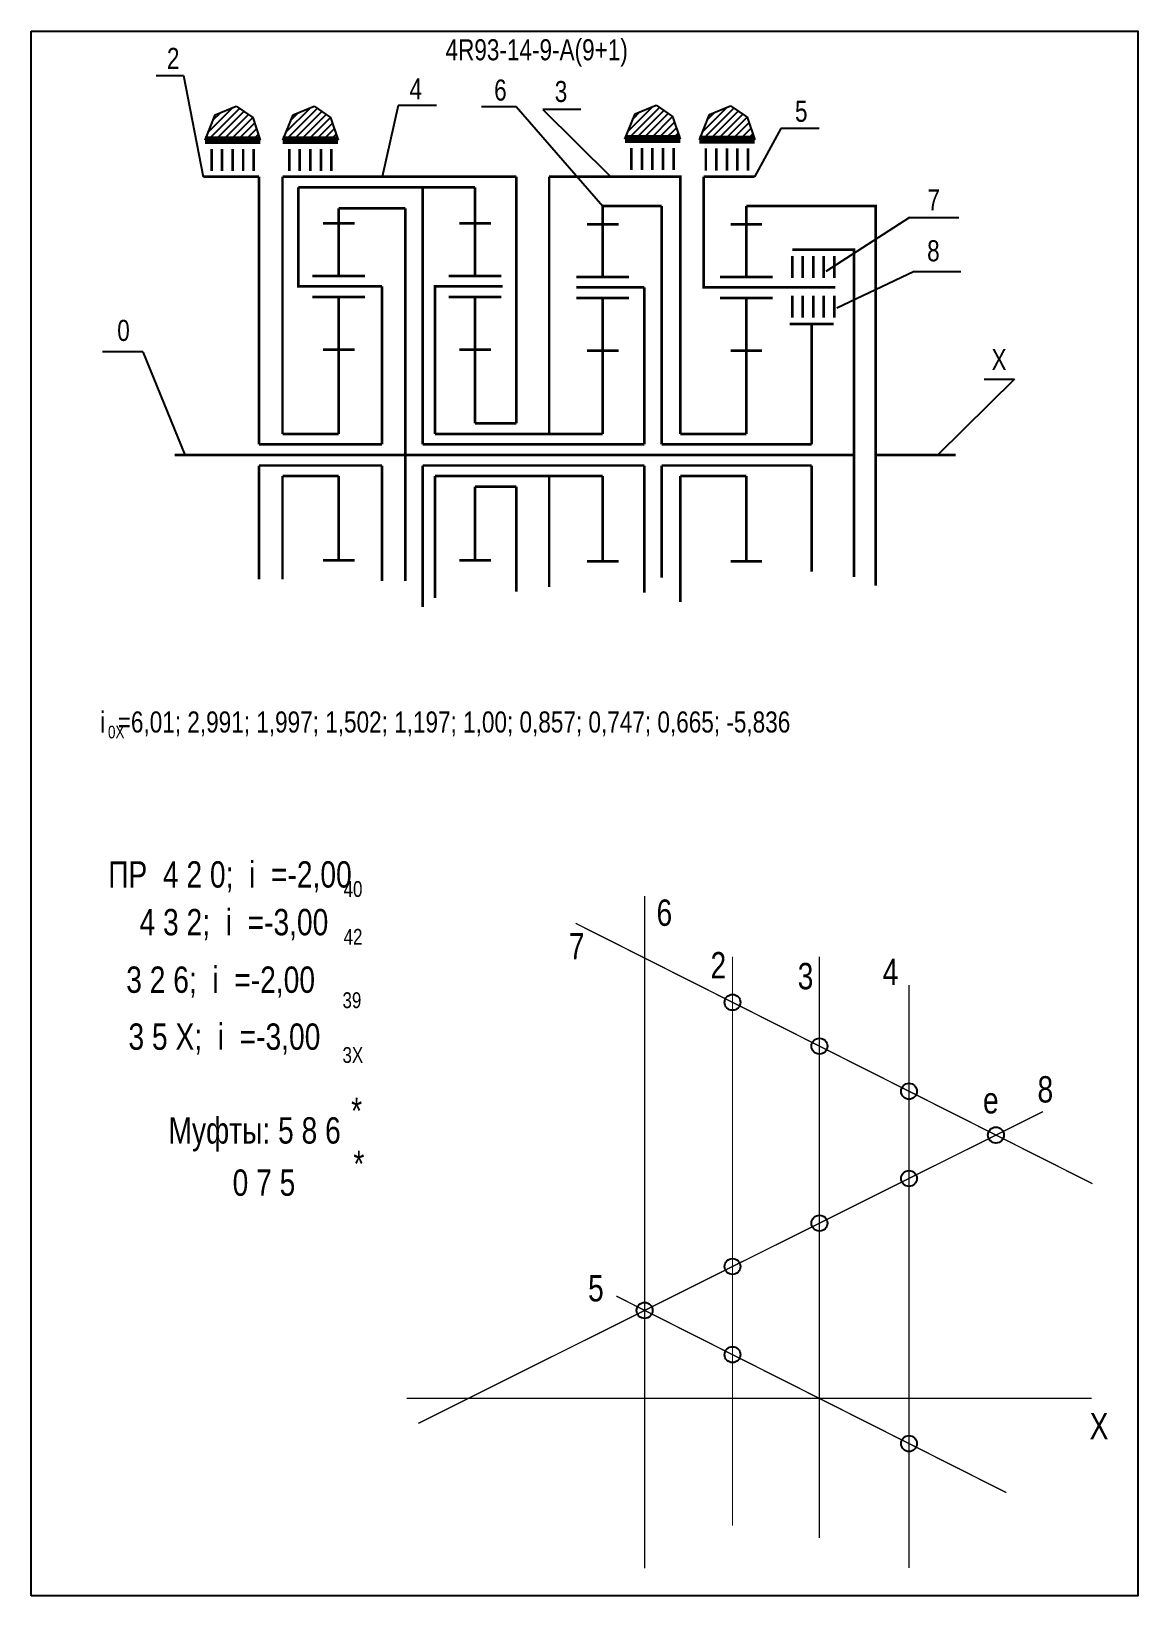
# Model space of a CAD drawing. Extents: x -352 to -142, y 153 to 450.
import ezdxf

# ---------------------------------------------------------------- set-up
doc = ezdxf.new("R2010")
doc.units = 0
doc.header["$LTSCALE"] = 15
doc.layers.get('DEFPOINTS').update_dxf_attribs({"linetype": 'CONTINUOUS'})
doc.layers.add('DIM', color=92, linetype='CONTINUOUS')
doc.layers.add('MAIN', color=5, linetype='CONTINUOUS')
doc.styles.add('AMK', font='amk.shx', dxfattribs={"width": 0.8})

msp = doc.modelspace()

# ---------------------------------------------------------------- hatches: boundary and pattern name
at = {"layer": 'DIM'}
h = msp.add_hatch(dxfattribs=at)
h.set_pattern_fill('_USER', color=0, angle=45, style=0, pattern_type=0)
h.set_pattern_definition([(45, (-67.2178, 3.5049), (-0.7071068, 0.7071068), [])])
h.paths.add_polyline_path([(-317.51, 434.02), (-319.46, 429.2), (-308.96, 429.2), (-310.41, 433.53), (-313.53, 435.64)])
h = msp.add_hatch(dxfattribs=at)
h.set_pattern_fill('_USER', color=0, angle=45, style=0, pattern_type=0)
h.set_pattern_definition([(45, (-52.4581, 3.5049), (-0.7071068, 0.7071068), [])])
h.paths.add_polyline_path([(-302.75, 434.02), (-304.7, 429.2), (-294.2, 429.2), (-295.65, 433.53), (-298.77, 435.64)])
h = msp.add_hatch(dxfattribs=at)
h.set_pattern_fill('_USER', color=0, angle=45, style=0, pattern_type=0)
h.set_pattern_definition([(45, (12.4749, 3.6967), (-0.7071068, 0.7071068), [])])
h.paths.add_polyline_path([(-237.82, 434.22), (-239.77, 429.4), (-229.27, 429.4), (-230.72, 433.72), (-233.83, 435.83)])
h = msp.add_hatch(dxfattribs=at)
h.set_pattern_fill('_USER', color=0, angle=45, style=0, pattern_type=0)
h.set_pattern_definition([(45, (26.611, 3.5721), (-0.7071068, 0.7071068), [])])
h.paths.add_polyline_path([(-223.68, 434.09), (-225.63, 429.27), (-215.13, 429.27), (-216.58, 433.59), (-219.7, 435.71)])

# ---------------------------------------------------------------- linework, layer by layer
at = {"layer": 'DEFPOINTS', "color": 1, "const_width": 0.25}
msp.add_lwpolyline([(-236.02, 158.07), (-236.02, 285.71)], dxfattribs=at)
at = {"layer": 'DEFPOINTS', "const_width": 0.25}
for points in [[(-151.02, 231.09), (-249.11, 280.52)], [(-219.34, 166.17), (-219.34, 274.21)], [(-202.84, 163.81), (-202.84, 274.17)], [(-185.84, 158.12), (-185.84, 268.81)], [(-278.96, 185.59), (-160.42, 244.77)], [(-167.35, 172.43), (-241.4, 209.75)], [(-281.16, 190.32), (-151.16, 190.32)]]:
    msp.add_lwpolyline(points, dxfattribs=at)
at = {"layer": 'DEFPOINTS'}
for centre in [(-219.34, 265.51), (-202.84, 257.2), (-185.84, 248.63), (-169.34, 240.32), (-185.84, 232.08), (-202.84, 223.59), (-219.34, 215.36), (-236.02, 207.03), (-219.34, 198.63), (-185.84, 181.75)]:
    msp.add_circle(centre, 1.51, dxfattribs=at)
at = {"layer": 'DIM', "color": 0}
for p, q in [((-328.7, 441.49), (-323.52, 441.49)), ((-323.52, 441.49), (-319.79, 422.26)), ((-319.46, 429.2), (-317.51, 434.02)), ((-317.51, 434.02), (-313.53, 435.64)), ((-313.53, 435.64), (-310.41, 433.53)), ((-304.7, 429.2), (-302.75, 434.02)), ((-302.75, 434.02), (-298.77, 435.64)), ((-298.77, 435.64), (-295.65, 433.53)), ((-282.77, 435.8), (-285.85, 422.26)), ((-275.51, 435.8), (-282.77, 435.8)), ((-266.98, 435.58), (-260.42, 435.58)), ((-260.42, 435.58), (-243.97, 416.68)), ((-248.1, 435), (-255.36, 435)), ((-255.36, 435), (-242.43, 422.26)), ((-239.77, 429.4), (-237.82, 434.22)), ((-237.82, 434.22), (-233.83, 435.83)), ((-233.83, 435.83), (-230.72, 433.72)), ((-230.72, 433.72), (-229.27, 429.4)), ((-225.63, 429.27), (-223.68, 434.09)), ((-223.68, 434.09), (-219.7, 435.71)), ((-219.7, 435.71), (-216.58, 433.59)), ((-310.41, 433.53), (-308.96, 429.2)), ((-295.65, 433.53), (-294.2, 429.2)), ((-216.58, 433.59), (-215.13, 429.27)), ((-210.17, 431.41), (-215.17, 422.26)), ((-202.91, 431.41), (-210.17, 431.41)), ((-215.17, 422.26), (-224.8, 422.26)), ((-185.74, 414.52), (-201.62, 404.29)), ((-185.74, 414.52), (-176.39, 414.52)), ((-184.84, 404.29), (-199.55, 397.31)), ((-184.84, 404.29), (-176.03, 404.29)), ((-331.29, 389.01), (-338.9, 389.01)), ((-331.29, 389.01), (-323.29, 369.43)), ((-165.84, 383.81), (-180.36, 369.43)), ((-171.57, 383.81), (-165.84, 383.81))]:
    msp.add_line(p, q, dxfattribs=at)
at = {"layer": 'DIM', "color": 0, "const_width": 0.5}
for points in [[(-319.79, 422.26), (-309.22, 422.26)], [(-309.22, 371.43), (-309.22, 422.26)], [(-304.75, 373.43), (-304.75, 422.26)], [(-304.75, 422.26), (-260.37, 422.26)], [(-260.37, 422.26), (-260.37, 375.43)], [(-254.14, 422.26), (-229.22, 422.26), (-229.22, 373.43)], [(-254.14, 422.26), (-254.14, 373.43)], [(-215.17, 422.26), (-224.8, 422.26)], [(-221.62, 401.23), (-224.8, 401.23), (-224.8, 422.26)], [(-268.19, 420.26), (-301.75, 420.26)], [(-298.88, 401.43), (-301.75, 401.43), (-301.75, 420.26)], [(-278.14, 420.26), (-278.14, 371.43)], [(-281.45, 416.26), (-294.08, 416.26)], [(-281.45, 416.26), (-281.45, 369.43)], [(-243.97, 416.68), (-232.8, 416.68)], [(-232.8, 416.68), (-232.8, 371.43)], [(-216.71, 416.68), (-192.17, 416.68), (-192.17, 344.64)], [(-208.01, 408.39), (-196.26, 408.39), (-196.26, 346.28)], [(-285.84, 401.43), (-285.84, 371.43)], [(-273.2, 401.43), (-275.79, 401.43), (-275.79, 373.43)], [(-236.08, 401.23), (-236.08, 371.43)], [(-200.12, 394.3), (-208.47, 394.3)], [(-204.29, 394.3), (-204.29, 371.43)], [(-309.22, 371.43), (-285.84, 371.43)], [(-278.14, 371.43), (-236.08, 371.43)], [(-275.79, 373.43), (-243.97, 373.43)], [(-232.8, 371.43), (-204.29, 371.43)], [(-229.22, 373.43), (-220.2, 373.43)], [(-229.22, 373.43), (-216.71, 373.43)], [(-325.2, 369.43), (-247.56, 369.43)], [(-281.45, 369.43), (-281.45, 345.52)], [(-253.17, 369.43), (-196.26, 369.43)], [(-192.17, 369.43), (-177.01, 369.43)], [(-309.22, 367.43), (-285.84, 367.43)], [(-309.22, 345.85), (-309.22, 367.43)], [(-304.75, 345.85), (-304.75, 365.43)], [(-285.84, 367.43), (-285.84, 345.52)], [(-278.14, 367.43), (-236.08, 367.43)], [(-278.14, 367.43), (-278.14, 340.58)], [(-275.79, 365.43), (-243.97, 365.43)], [(-275.79, 365.43), (-275.79, 342.28)], [(-254.14, 365.43), (-254.14, 344.39)], [(-236.08, 367.43), (-236.08, 343.28)], [(-232.8, 367.43), (-232.8, 346.16)], [(-232.8, 367.43), (-204.29, 367.43)], [(-229.22, 365.43), (-216.71, 365.43)], [(-229.22, 365.43), (-229.22, 341.54)], [(-204.29, 367.43), (-204.29, 347.28)], [(-260.37, 363.43), (-260.37, 343.46)]]:
    msp.add_lwpolyline(points, dxfattribs=at)
at = {"layer": 'DIM', "color": 0}
for points in [[(-268.19, 375.43, 0.5, 0.5, 0), (-260.37, 375.43, 0.5, 0.5, 0)], [(-304.75, 373.43, 0.5, 0.5, 0), (-294.08, 373.43, 0.5, 0.5, 0)], [(-304.75, 365.43, 0.5, 0.5, 0), (-294.08, 365.43, 0.5, 0.5, 0)], [(-268.19, 363.43, 0.5, 0.5, 0), (-260.37, 363.43, 0.5, 0.5, 0)]]:
    msp.add_lwpolyline(points, format="xyseb", dxfattribs=at)
at = {"layer": 'MAIN'}
for points in [[(-352.43, 152.87), (-352.43, 449.87)], [(-352.43, 449.87), (-142.43, 449.87), (-142.43, 152.87), (-352.43, 152.87)]]:
    msp.add_lwpolyline(points, dxfattribs=at)
at = {"layer": 'MAIN', "color": 0}
for points, const_width in [([(-319.46, 429.2), (-308.96, 429.2)], 1.5), ([(-310.22, 427.55), (-310.22, 423.36)], 0.5), ([(-304.7, 429.2), (-294.2, 429.2)], 1.5), ([(-295.47, 427.55), (-295.47, 423.36)], 0.5), ([(-239.77, 429.4), (-229.27, 429.4)], 1.5), ([(-230.53, 427.74), (-230.53, 423.55)], 0.5), ([(-225.63, 429.27), (-215.13, 429.27)], 1.5), ([(-216.4, 427.62), (-216.4, 423.42)], 0.5), ([(-268.19, 413.43), (-268.19, 420.26)], 0.5), ([(-294.08, 413.43), (-294.08, 416.26)], 0.5), ([(-243.97, 413.23), (-243.97, 416.68)], 0.5), ([(-216.71, 403.23), (-216.71, 416.68)], 0.5), ([(-294.08, 413.43), (-297.08, 413.43)], 0.5), ([(-294.08, 403.43), (-294.08, 413.43)], 0.5), ([(-294.08, 413.43), (-291.08, 413.43)], 0.5), ([(-268.19, 413.43), (-271.19, 413.43)], 0.5), ([(-268.19, 403.43), (-268.19, 413.43)], 0.5), ([(-268.19, 413.43), (-265.19, 413.43)], 0.5), ([(-243.97, 413.23), (-246.97, 413.23)], 0.5), ([(-243.97, 403.23), (-243.97, 413.23)], 0.5), ([(-243.97, 413.23), (-240.97, 413.23)], 0.5), ([(-216.71, 413.23), (-219.71, 413.23)], 0.5), ([(-216.71, 413.23), (-213.71, 413.23)], 0.5), ([(-200.01, 407.23), (-200.01, 403.03)], 0.5), ([(-285.84, 401.43), (-298.88, 401.43)], 0.5), ([(-262.98, 401.43), (-273.2, 401.43)], 0.5), ([(-236.08, 401.23), (-248.96, 401.23)], 0.5), ([(-199.85, 401.23), (-221.62, 401.23)], 0.5), ([(-294.08, 399.43), (-299.08, 399.43)], 0.5), ([(-294.08, 389.43), (-294.08, 399.43), (-289.08, 399.43)], 0.5), ([(-268.19, 399.43), (-273.19, 399.43)], 0.5), ([(-268.19, 389.43), (-268.19, 399.43), (-263.19, 399.43)], 0.5), ([(-243.97, 399.23), (-248.97, 399.23)], 0.5), ([(-243.97, 389.23), (-243.97, 399.23), (-238.97, 399.23)], 0.5), ([(-216.71, 399.23), (-221.71, 399.23)], 0.5), ([(-216.71, 389.23), (-216.71, 399.23), (-211.71, 399.23)], 0.5), ([(-200.01, 399.67), (-200.01, 395.47)], 0.5), ([(-294.08, 389.43), (-297.08, 389.43)], 0.5), ([(-294.08, 373.43), (-294.08, 389.43)], 0.5), ([(-294.08, 389.43), (-291.08, 389.43)], 0.5), ([(-268.19, 389.43), (-271.19, 389.43)], 0.5), ([(-268.19, 375.43), (-268.19, 389.43)], 0.5), ([(-268.19, 389.43), (-265.19, 389.43)], 0.5), ([(-243.97, 389.23), (-246.97, 389.23)], 0.5), ([(-243.97, 373.43), (-243.97, 389.23)], 0.5), ([(-243.97, 389.23), (-240.97, 389.23)], 0.5), ([(-216.71, 389.23), (-219.71, 389.23)], 0.5), ([(-216.71, 373.43), (-216.71, 389.23)], 0.5), ([(-216.71, 389.23), (-213.71, 389.23)], 0.5), ([(-294.08, 365.43), (-294.08, 349.43)], 0.5), ([(-243.97, 365.43), (-243.97, 349.23)], 0.5), ([(-216.71, 365.43), (-216.71, 349.23)], 0.5), ([(-268.19, 363.43), (-268.19, 349.43)], 0.5), ([(-294.08, 349.43), (-297.08, 349.43)], 0.5), ([(-294.08, 349.43), (-291.08, 349.43)], 0.5), ([(-268.19, 349.43), (-271.19, 349.43)], 0.5), ([(-268.19, 349.43), (-265.19, 349.43)], 0.5), ([(-243.97, 349.23), (-246.97, 349.23)], 0.5), ([(-243.97, 349.23), (-240.97, 349.23)], 0.5), ([(-216.71, 349.23), (-219.71, 349.23)], 0.5), ([(-216.71, 349.23), (-213.71, 349.23)], 0.5)]:
    msp.add_lwpolyline(points, dxfattribs=dict(at, const_width=const_width))
for points in [[(-318.22, 427.55, 0.5, 0.5, 0), (-318.22, 423.36, 0.5, 0.5, 0)], [(-316.22, 427.55, 0.5, 0.5, 0), (-316.22, 423.36, 0.5, 0.5, 0)], [(-314.22, 427.55, 0.5, 0.5, 0), (-314.22, 423.36, 0.5, 0.5, 0)], [(-312.22, 427.55, 0.5, 0.5, 0), (-312.22, 423.36, 0.5, 0.5, 0)], [(-303.47, 427.55, 0.5, 0.5, 0), (-303.47, 423.36, 0.5, 0.5, 0)], [(-301.47, 427.55, 0.5, 0.5, 0), (-301.47, 423.36, 0.5, 0.5, 0)], [(-299.47, 427.55, 0.5, 0.5, 0), (-299.47, 423.36, 0.5, 0.5, 0)], [(-297.47, 427.55, 0.5, 0.5, 0), (-297.47, 423.36, 0.5, 0.5, 0)], [(-238.53, 427.74, 0.5, 0.5, 0), (-238.53, 423.55, 0.5, 0.5, 0)], [(-236.53, 427.74, 0.5, 0.5, 0), (-236.53, 423.55, 0.5, 0.5, 0)], [(-234.53, 427.74, 0.5, 0.5, 0), (-234.53, 423.55, 0.5, 0.5, 0)], [(-232.53, 427.74, 0.5, 0.5, 0), (-232.53, 423.55, 0.5, 0.5, 0)], [(-224.4, 427.62, 0.5, 0.5, 0), (-224.4, 423.42, 0.5, 0.5, 0)], [(-222.4, 427.62, 0.5, 0.5, 0), (-222.4, 423.42, 0.5, 0.5, 0)], [(-220.4, 427.62, 0.5, 0.5, 0), (-220.4, 423.42, 0.5, 0.5, 0)], [(-218.4, 427.62, 0.5, 0.5, 0), (-218.4, 423.42, 0.5, 0.5, 0)], [(-208.01, 407.23, 0.5, 0.5, 0), (-208.01, 403.03, 0.5, 0.5, 0)], [(-206.01, 407.23, 0.5, 0.5, 0), (-206.01, 403.03, 0.5, 0.5, 0)], [(-204.01, 407.23, 0.5, 0.5, 0), (-204.01, 403.03, 0.5, 0.5, 0)], [(-202.01, 407.23, 0.5, 0.5, 0), (-202.01, 403.03, 0.5, 0.5, 0)], [(-289.08, 403.43, 0.5, 0.5, 0), (-299.08, 403.43, 0.5, 0.5, 0)], [(-263.19, 403.43, 0.5, 0.5, 0), (-273.19, 403.43, 0.5, 0.5, 0)], [(-238.97, 403.23, 0.5, 0.5, 0), (-248.97, 403.23, 0.5, 0.5, 0)], [(-211.71, 403.23, 0.5, 0.5, 0), (-221.71, 403.23, 0.5, 0.5, 0)], [(-208.01, 399.67, 0.5, 0.5, 0), (-208.01, 395.47, 0.5, 0.5, 0)], [(-206.01, 399.67, 0.5, 0.5, 0), (-206.01, 395.47, 0.5, 0.5, 0)], [(-204.01, 399.67, 0.5, 0.5, 0), (-204.01, 395.47, 0.5, 0.5, 0)], [(-202.01, 399.67, 0.5, 0.5, 0), (-202.01, 395.47, 0.5, 0.5, 0)]]:
    msp.add_lwpolyline(points, format="xyseb", dxfattribs=at)

# ---------------------------------------------------------------- texts
at = {"layer": 'DIM', "color": 0, "style": 'AMK', "width": 0.8}
for s, height, p in [('4R93-14-9-A(9+1)', 4, (-273.81, 444.36)), ('2', 4, (-326.69, 442.73)), ('4', 4, (-280.65, 436.92)), ('6', 4, (-264.58, 436.71)), ('3', 4, (-253.08, 436.44)), ('5', 4, (-207.48, 432.69)), ('7', 4, (-182.34, 415.88)), ('8', 4, (-182.4, 406.2)), ('0', 4, (-336.12, 391.08)), ('X', 4, (-170.18, 385.54)), ('i  =6,01; 2,991; 1,997; 1,502; 1,197; 1,00; 0,857; 0,747; 0,665; -5,836', 4, (-339.35, 316.74)), ('0X', 2.4, (-337.88, 315.63)), ('ПР  4 2 0;  i  =-2,00', 5, (-337.83, 287.3)), ('40', 3, (-293.15, 285.53)), ('    4 3 2;  i  =-3,00', 5, (-337.83, 278.24)), ('6', 5, (-233.76, 280.04)), ('42', 3, (-293.15, 276.46)), ('7', 5, (-250.4, 273.65)), ('2', 5, (-223.52, 270.06)), ('4', 5, (-190.83, 268.82)), ('     3 2 6;  i  =-2,00', 5, (-341.84, 267.32)), ('3', 5, (-206.97, 267.99)), ('39', 3, (-293.36, 264.42)), ('     3 5 X;  i  =-3,00', 5, (-341.42, 256.51)), ('3X', 3, (-293.36, 254.02)), ('8', 5, (-161.45, 246.5)), ('*', 5, (-291.73, 242.43)), ('e', 5, (-171.8, 244.43)), ('Муфты: 5 8 6', 5, (-326.39, 238.7)), ('*', 5, (-291.3, 232.36)), ('       0 7 5', 5, (-324.62, 228.79)), ('5', 5, (-246.75, 208.74)), ('X', 5, (-151.56, 182.57))]:
    msp.add_text(s, height=height, dxfattribs=at).set_placement(p)

doc.saveas('drawing.dxf')
